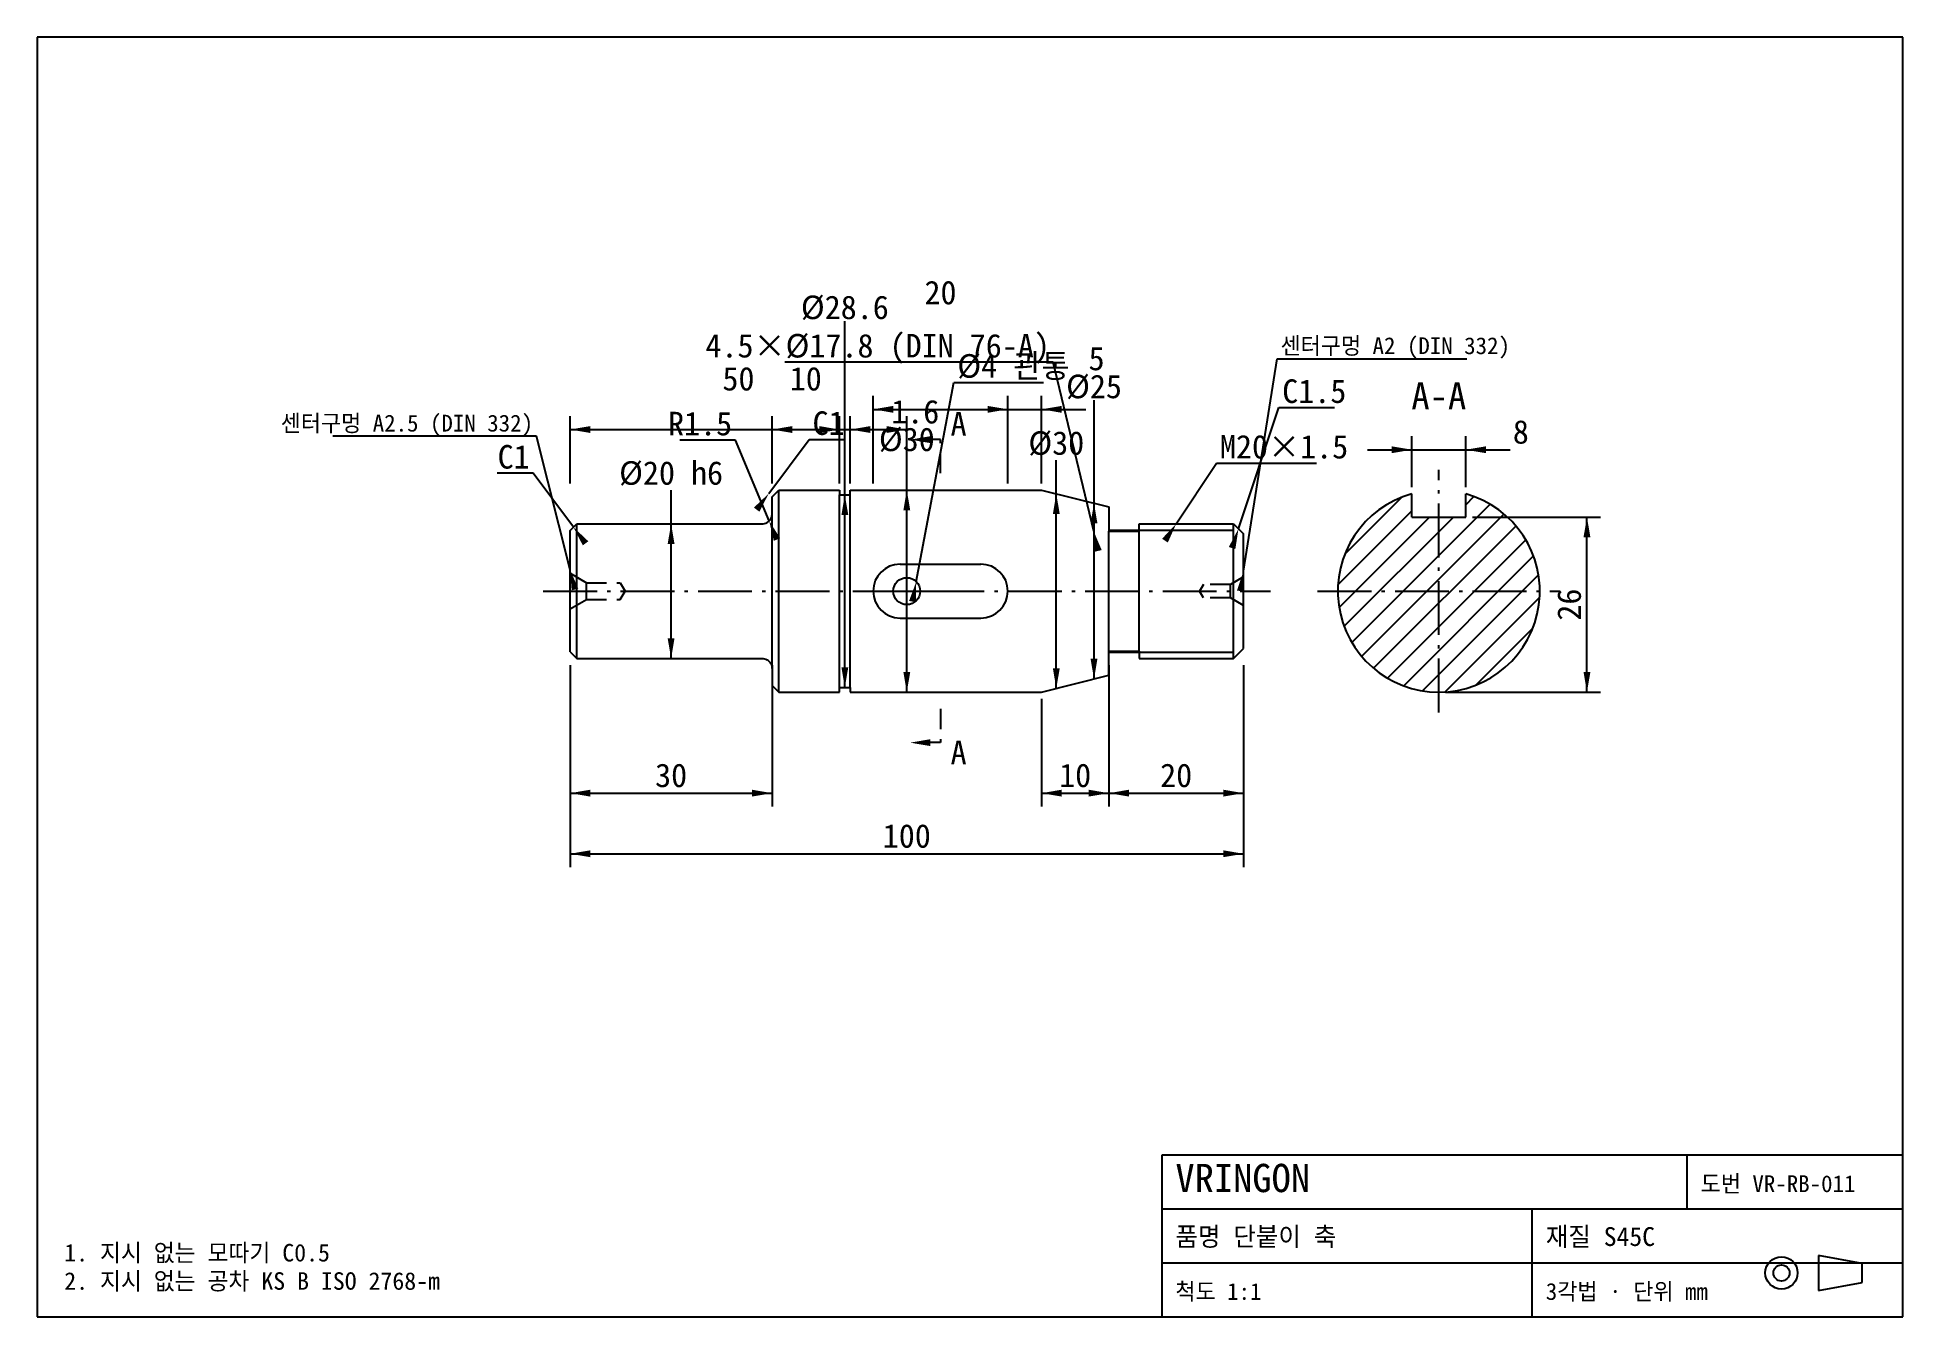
# Model space of a CAD drawing. Header units: millimetres. Extents: x 10 to 287, y 10 to 200.
import ezdxf
from ezdxf.enums import TextEntityAlignment as Align

# ---------------------------------------------------------------- set-up
doc = ezdxf.new("R2010")
doc.units = ezdxf.units.MM
doc.linetypes.add('CENTER', pattern=[11.5, 8, -1.5, 0.5, -1.5])
doc.linetypes.add('DASHED', pattern=[4.5, 3, -1.5])
for name, color, linetype in [('CENTER', 1, 'CENTER'), ('CUT', 5, 'DASHED'), ('DIM', 3, 'CONTINUOUS'), ('FRAME', 7, 'CONTINUOUS'), ('HATCH', 8, 'CONTINUOUS'), ('HIDDEN', 8, 'DASHED'), ('OUTLINE', 7, 'CONTINUOUS'), ('TEXT', 7, 'CONTINUOUS'), ('THIN', 7, 'CONTINUOUS')]:
    doc.layers.add(name, color=color, linetype=linetype)

msp = doc.modelspace()

# ---------------------------------------------------------------- linework, layer by layer
at = {"layer": 'CENTER'}
for p, q in [((218.115, 99.75), (218.115, 135.75)), ((139.115, 113.75), (139.115, 121.75)), ((85.115, 117.75), (193.115, 117.75)), ((135.115, 117.75), (143.115, 117.75)), ((200.115, 117.75), (236.115, 117.75))]:
    msp.add_line(p, q, dxfattribs=at)
at = {"layer": 'CUT'}
for p, q in [((144.115, 140.25), (141.115, 140.25)), ((144.115, 135.25), (144.115, 140.25)), ((144.115, 100.25), (144.115, 95.25)), ((144.115, 95.25), (141.115, 95.25))]:
    msp.add_line(p, q, dxfattribs=at)
at = {"layer": 'DIM'}
for p, q in [((129.915, 137.75), (129.915, 157.85)), ((160.865, 151.75), (121.015, 151.75)), ((166.865, 126.65), (160.865, 151.75)), ((189.115, 120.725), (194.115, 152.25)), ((194.115, 152.25), (222.265, 152.25)), ((140.515, 119.15), (146.115, 148.75)), ((146.115, 148.75), (159.4, 148.75)), ((134.115, 133.75), (134.115, 146.75)), ((134.115, 144.75), (154.115, 144.75)), ((147.515, 144.75), (165.715, 144.75)), ((154.115, 133.75), (154.115, 146.75)), ((154.115, 133.75), (154.115, 146.75)), ((159.115, 133.75), (159.115, 146.75)), ((166.915, 135.8), (166.915, 146.1)), ((188.365, 127), (194.365, 145)), ((194.365, 145), (202.645, 145)), ((89.115, 133.75), (89.115, 143.75)), ((89.115, 141.75), (139.115, 141.75)), ((119.115, 133.75), (119.115, 143.75)), ((119.115, 141.75), (129.115, 141.75)), ((122.515, 141.75), (137.315, 141.75)), ((129.115, 133.75), (129.115, 143.75)), ((129.115, 133.75), (129.115, 143.75)), ((130.715, 133.75), (130.715, 143.75)), ((139.115, 133.75), (139.115, 143.75)), ((84.115, 140.75), (53.865, 140.75)), ((89.115, 120.9), (84.115, 140.75)), ((113.68, 140.185), (105.4, 140.185)), ((118.68, 128.185), (113.68, 140.185)), ((118.615, 132.25), (124.615, 140.25)), ((124.615, 140.25), (129.955, 140.25)), ((207.515, 138.75), (228.715, 138.75)), ((214.115, 133.207), (214.115, 140.75)), ((222.115, 133.207), (222.115, 140.75)), ((129.915, 103.45), (129.915, 137.75)), ((139.115, 102.75), (139.115, 137.75)), ((161.315, 103.3), (161.315, 137.2)), ((166.915, 104.7), (166.915, 135.8)), ((179.115, 127.75), (185.115, 136.75)), ((185.115, 136.75), (199.94, 136.75)), ((83.615, 135.25), (78.275, 135.25)), ((89.615, 127.25), (83.615, 135.25)), ((104.115, 107.75), (104.115, 132.75)), ((223.115, 128.75), (242.115, 128.75)), ((240.115, 102.75), (240.115, 128.75)), ((89.115, 106.75), (89.115, 85.75)), ((119.115, 106.75), (119.115, 85.75)), ((169.115, 106.75), (169.115, 85.75)), ((189.115, 106.75), (189.115, 85.75)), ((219.115, 102.75), (242.115, 102.75)), ((89.115, 101.75), (89.115, 76.75)), ((159.115, 101.75), (159.115, 85.75)), ((169.115, 101.75), (169.115, 85.75)), ((189.115, 101.75), (189.115, 76.75)), ((89.115, 87.75), (119.115, 87.75)), ((159.115, 87.75), (169.115, 87.75)), ((169.115, 87.75), (189.115, 87.75)), ((89.115, 78.75), (189.115, 78.75))]:
    msp.add_line(p, q, dxfattribs=at)
for points in [[(134.115, 144.75), (137.115, 145.26), (137.115, 144.24)], [(154.115, 144.75), (151.115, 144.24), (151.115, 145.26)], [(154.115, 144.75), (151.115, 144.24), (151.115, 145.26)], [(159.115, 144.75), (162.115, 145.26), (162.115, 144.24)], [(89.115, 141.75), (92.115, 142.26), (92.115, 141.24)], [(119.115, 141.75), (122.115, 142.26), (122.115, 141.24)], [(129.115, 141.75), (126.115, 141.24), (126.115, 142.26)], [(129.115, 141.75), (126.115, 141.24), (126.115, 142.26)], [(130.715, 141.75), (133.715, 142.26), (133.715, 141.24)], [(139.115, 141.75), (136.115, 141.24), (136.115, 142.26)], [(139.615, 140.25), (142.615, 140.76), (142.615, 139.74)], [(214.115, 138.75), (211.115, 138.24), (211.115, 139.26)], [(222.115, 138.75), (225.115, 139.26), (225.115, 138.24)], [(118.615, 132.25), (117.223, 129.544), (116.407, 130.156)], [(129.915, 132.05), (130.425, 129.05), (129.405, 129.05)], [(139.115, 132.75), (139.625, 129.75), (138.605, 129.75)], [(161.315, 132.2), (161.825, 129.2), (160.805, 129.2)], [(166.915, 130.8), (167.425, 127.8), (166.405, 127.8)], [(104.115, 127.75), (104.625, 124.75), (103.605, 124.75)], [(118.68, 128.185), (120.305, 125.612), (119.363, 125.22)], [(179.115, 127.75), (177.875, 124.971), (177.027, 125.537)], [(240.115, 128.75), (240.625, 125.75), (239.605, 125.75)], [(89.615, 127.25), (91.823, 125.156), (91.007, 124.544)], [(166.865, 126.65), (168.059, 123.851), (167.066, 123.614)], [(188.365, 127), (187.9, 123.993), (186.932, 124.315)], [(89.115, 120.9), (90.342, 118.115), (89.353, 117.866)], [(140.515, 119.15), (140.458, 116.107), (139.456, 116.297)], [(189.115, 120.725), (189.149, 117.682), (188.141, 117.842)], [(104.115, 107.75), (103.605, 110.75), (104.625, 110.75)], [(129.915, 103.45), (129.405, 106.45), (130.425, 106.45)], [(139.115, 102.75), (138.605, 105.75), (139.625, 105.75)], [(161.315, 103.3), (160.805, 106.3), (161.825, 106.3)], [(166.915, 104.7), (166.405, 107.7), (167.425, 107.7)], [(240.115, 102.75), (239.605, 105.75), (240.625, 105.75)], [(139.615, 95.25), (142.615, 95.76), (142.615, 94.74)], [(89.115, 87.75), (92.115, 88.26), (92.115, 87.24)], [(119.115, 87.75), (116.115, 87.24), (116.115, 88.26)], [(159.115, 87.75), (162.115, 88.26), (162.115, 87.24)], [(169.115, 87.75), (166.115, 87.24), (166.115, 88.26)], [(169.115, 87.75), (172.115, 88.26), (172.115, 87.24)], [(189.115, 87.75), (186.115, 87.24), (186.115, 88.26)], [(89.115, 78.75), (92.115, 79.26), (92.115, 78.24)], [(189.115, 78.75), (186.115, 78.24), (186.115, 79.26)]]:
    msp.add_solid(points, dxfattribs=at)
at = {"layer": 'FRAME'}
for p, q in [((287, 200), (10, 200)), ((10, 200), (10, 10)), ((287, 10), (287, 200)), ((287, 34), (177, 34)), ((177, 34), (177, 10)), ((255, 26), (255, 34)), ((287, 10), (287, 34)), ((177, 26), (287, 26)), ((232, 10), (232, 26)), ((177, 18), (287, 18)), ((281, 17.9), (274.5, 19.1)), ((274.5, 19.1), (274.5, 13.9)), ((281, 15.1), (281, 17.9)), ((274.5, 13.9), (281, 15.1)), ((10, 10), (287, 10)), ((177, 10), (287, 10))]:
    msp.add_line(p, q, dxfattribs=at)
for radius in [2.4, 1.2]:
    msp.add_circle((269, 16.5), radius, dxfattribs=at)
at = {"layer": 'HATCH'}
for p, q in [((204.154, 123.235), (212.61, 131.691)), ((205.207, 110.146), (225.718, 130.657)), ((222.115, 130.59), (223.327, 131.802)), ((203.146, 118.692), (214.115, 129.661)), ((203.321, 115.331), (216.74, 128.75)), ((204.055, 112.53), (220.275, 128.75)), ((206.673, 108.076), (227.794, 129.198)), ((208.435, 106.303), (229.556, 127.424)), ((210.511, 104.844), (231.023, 125.355)), ((212.902, 103.698), (232.175, 122.971)), ((215.688, 102.95), (232.909, 120.171)), ((219.067, 102.793), (233.084, 116.81)), ((223.618, 103.808), (232.077, 112.267))]:
    msp.add_line(p, q, dxfattribs=at)
at = {"layer": 'HIDDEN'}
for p, q in [((89.115, 120.4), (91.54, 119)), ((189.115, 119.875), (187.166, 118.75)), ((89.115, 115.1), (91.54, 116.5)), ((91.54, 119), (96.54, 119)), ((91.54, 116.5), (91.54, 119)), ((91.54, 116.5), (96.54, 116.5)), ((96.54, 119), (97.291, 117.75)), ((96.54, 116.5), (97.291, 117.75)), ((183.166, 118.75), (182.565, 117.75)), ((183.166, 116.75), (182.565, 117.75)), ((187.166, 118.75), (183.166, 118.75)), ((187.166, 116.75), (183.166, 116.75)), ((187.166, 116.75), (187.166, 118.75)), ((189.115, 115.625), (187.166, 116.75))]:
    msp.add_line(p, q, dxfattribs=at)
at = {"layer": 'OUTLINE'}
for p, q in [((119.115, 131.75), (120.115, 132.75)), ((119.115, 129.25), (119.115, 131.75)), ((120.115, 132.75), (129.115, 132.75)), ((120.115, 102.75), (120.115, 132.75)), ((120.115, 102.75), (120.115, 132.75)), ((129.115, 132.75), (129.115, 132.05)), ((129.115, 132.05), (130.715, 132.05)), ((129.115, 103.45), (129.115, 132.05)), ((130.715, 132.05), (130.715, 132.75)), ((130.715, 132.75), (159.115, 132.75)), ((130.715, 103.45), (130.715, 132.05)), ((159.115, 132.75), (169.115, 130.25)), ((169.115, 130.25), (169.115, 126.65)), ((214.115, 128.75), (214.115, 132.207)), ((222.115, 128.75), (222.115, 132.207)), ((89.115, 126.75), (90.115, 127.75)), ((90.115, 127.75), (117.615, 127.75)), ((90.115, 107.75), (90.115, 127.75)), ((90.115, 107.75), (90.115, 127.75)), ((117.615, 127.75), (117.811, 127.763)), ((117.811, 127.763), (118.003, 127.801)), ((118.003, 127.801), (118.189, 127.864)), ((118.189, 127.864), (118.365, 127.951)), ((118.365, 127.951), (118.528, 128.06)), ((118.528, 128.06), (118.676, 128.189)), ((118.676, 128.189), (118.805, 128.337)), ((118.805, 128.337), (118.914, 128.5)), ((118.914, 128.5), (119.001, 128.676)), ((119.001, 128.676), (119.064, 128.862)), ((119.064, 128.862), (119.102, 129.054)), ((119.102, 129.054), (119.115, 129.25)), ((119.115, 106.25), (119.115, 129.25)), ((173.615, 126.65), (173.615, 127.75)), ((173.615, 127.75), (187.615, 127.75)), ((187.615, 127.75), (189.115, 126.25)), ((187.615, 107.75), (187.615, 127.75)), ((187.615, 107.75), (187.615, 127.75)), ((214.115, 128.75), (222.115, 128.75)), ((89.115, 108.75), (89.115, 126.75)), ((169.115, 126.65), (173.615, 126.65)), ((169.115, 108.85), (169.115, 126.65)), ((173.615, 108.85), (173.615, 126.65)), ((189.115, 109.25), (189.115, 126.25)), ((138.115, 121.75), (150.115, 121.75)), ((138.115, 113.75), (150.115, 113.75)), ((89.115, 108.75), (90.115, 107.75)), ((169.115, 105.25), (169.115, 108.85)), ((169.115, 108.85), (173.615, 108.85)), ((173.615, 108.85), (173.615, 107.75)), ((187.615, 107.75), (189.115, 109.25)), ((90.115, 107.75), (117.615, 107.75)), ((117.615, 107.75), (117.811, 107.737)), ((117.811, 107.737), (118.003, 107.699)), ((118.003, 107.699), (118.189, 107.636)), ((118.189, 107.636), (118.365, 107.549)), ((118.365, 107.549), (118.528, 107.44)), ((118.528, 107.44), (118.676, 107.311)), ((118.676, 107.311), (118.805, 107.163)), ((118.805, 107.163), (118.914, 107)), ((118.914, 107), (119.001, 106.824)), ((119.001, 106.824), (119.064, 106.638)), ((119.064, 106.638), (119.102, 106.446)), ((119.102, 106.446), (119.115, 106.25)), ((119.115, 106.25), (119.115, 103.75)), ((173.615, 107.75), (187.615, 107.75)), ((119.115, 103.75), (120.115, 102.75)), ((120.115, 102.75), (129.115, 102.75)), ((129.115, 102.75), (129.115, 103.45)), ((129.115, 103.45), (130.715, 103.45)), ((130.715, 103.45), (130.715, 102.75)), ((130.715, 102.75), (159.115, 102.75)), ((159.115, 102.75), (169.115, 105.25))]:
    msp.add_line(p, q, dxfattribs=at)
msp.add_circle((139.115, 117.75), 2, dxfattribs=at)
for centre, radius, start, end in [((218.115, 117.75), 15, 105.466, 74.534), ((138.115, 117.75), 4, 90, 270), ((150.115, 117.75), 4, -90, 90)]:
    msp.add_arc(centre, radius, start, end, dxfattribs=at)
at = {"layer": 'THIN'}
for p, q in [((169.115, 126.83), (187.615, 126.83)), ((169.115, 108.67), (187.615, 108.67))]:
    msp.add_line(p, q, dxfattribs=at)

# ---------------------------------------------------------------- texts
at = {"layer": 'TEXT'}
for s, height, p in [('20', 3.5, (144.115, 160.35)), ('%%c28.6', 3.5, (129.915, 158.15)), ('5', 3.5, (167.295, 150.55)), ('50', 3.5, (114.115, 147.55)), ('10', 3.5, (124.115, 147.55)), ('%%c25', 3.5, (166.915, 146.4)), ('A-A', 4, (218.115, 144.75)), ('1.6', 3.5, (140.365, 142.65)), ('%%c30', 3.5, (139.115, 138.55)), ('%%c30', 3.5, (161.315, 138)), ('8', 3.5, (230.295, 139.65)), ('%%c20 h6', 3.5, (104.115, 133.55)), ('30', 3.5, (104.115, 88.65)), ('10', 3.5, (164.115, 88.65)), ('20', 3.5, (179.115, 88.65)), ('100', 3.5, (139.115, 79.65))]:
    msp.add_text(s, height=height, dxfattribs=at).set_placement(p, align=Align.CENTER)
for s, height, p in [('4.5×%%c17.8 (DIN 76-A)', 3.5, (160.365, 152.45)), ('센터구멍 A2.5 (DIN 332)', 2.5, (83.615, 141.45)), ('R1.5', 3.5, (113.18, 140.885)), ('C1', 3.5, (83.115, 135.95))]:
    msp.add_text(s, height=height, dxfattribs=at).set_placement(p, align=Align.RIGHT)
for s, height, p in [('센터구멍 A2 (DIN 332)', 2.5, (194.615, 152.95)), ('%%c4 관통', 3.5, (146.615, 149.45)), ('C1.5', 3.5, (194.865, 145.7)), ('C1', 3.5, (125.115, 140.95)), ('A', 3.5, (145.615, 140.85)), ('M20×1.5', 3.5, (185.615, 137.45)), ('A', 3.5, (145.615, 92.05)), ('VRINGON', 4.2, (179, 28.5)), ('도번 VR-RB-011', 2.5, (257, 28.5)), ('품명 단붙이 축', 2.8, (179, 20.5)), ('재질 S45C', 2.8, (234, 20.5)), ('1. 지시 없는 모따기 C0.5', 2.6, (14, 18.2)), ('2. 지시 없는 공차 KS B ISO 2768-m', 2.6, (14, 14)), ('척도 1:1', 2.5, (179, 12.5)), ('3각법 · 단위 mm', 2.5, (234, 12.5))]:
    msp.add_text(s, height=height, dxfattribs=at).set_placement(p)
msp.add_text('26', height=3.5, rotation=90, dxfattribs=at).set_placement((239.215, 115.75), align=Align.CENTER)

doc.saveas('drawing.dxf')
